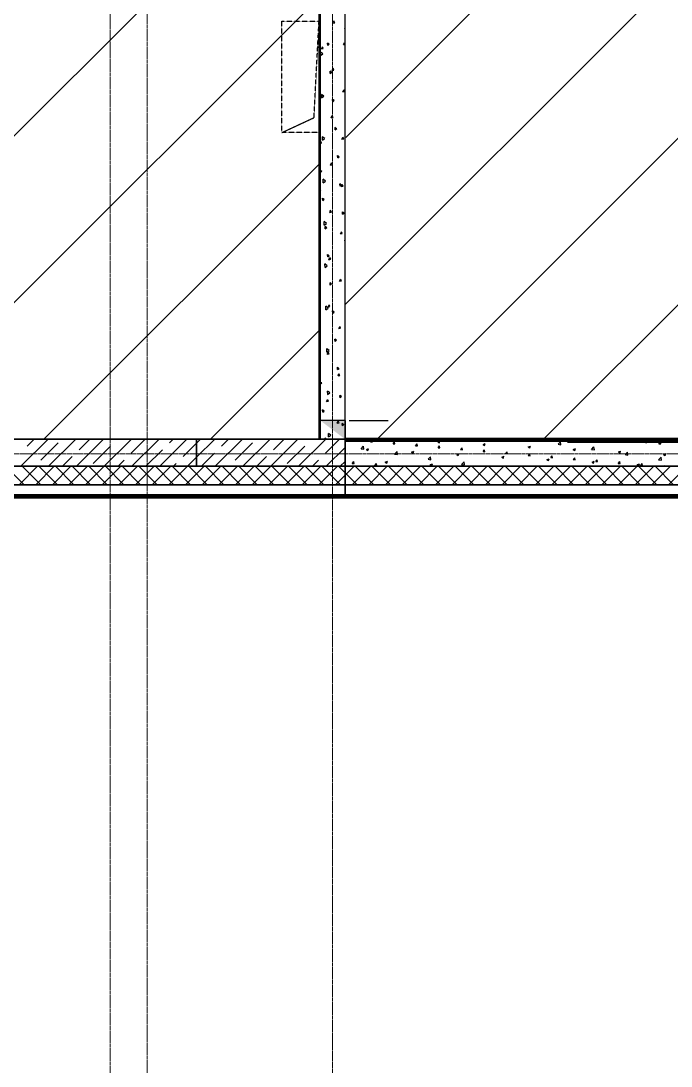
# Model space of a CAD drawing. Header units: millimetres. Extents: x 538266 to 1167394, y 114608 to 637157.
# Drawn here: x 1051712 to 1056971, y 505316 to 513772 of the extents above; entities that cross this region are included whole.
import ezdxf

# ---------------------------------------------------------------- set-up
doc = ezdxf.new("R2010")
doc.units = ezdxf.units.MM
for name, pattern in [('CENTER2', [28.575, 19.05, -3.175, 3.175, -3.175]), ('DASHED', [19.05, 12.7, -6.35]), ('HIDDEN', [9.525, 6.35, -3.175]), ('HIDDEN2', [4.7625, 3.175, -1.5875])]:
    doc.linetypes.add(name, pattern=pattern)
for name, color, linetype, lineweight in [('0) шт стен 3 эт', 150, 'Continuous', 60), ('АР_Колонны', 70, 'Continuous', 30), ('АР_Стены ЖБ', 7, 'Continuous', 35), ('АР_Стены ПЕНОблок', 52, 'Continuous', 20), ('АР_Тонкая', 254, 'Continuous', 5), ('АР_Утеплитель', 31, 'Continuous', 0), ('АР_Штриховка', 8, 'Continuous', 0), ('ОВ_Отопление', 30, 'Continuous', 5)]:
    doc.layers.add(name, color=color, linetype=linetype, lineweight=lineweight)
doc.layers.add('АР_Делит', color=120, linetype='Continuous', lineweight=0, plot=False)
doc.layers.add('РД_Оси_100', color=7, linetype='Continuous', lineweight=0, true_color=0x525252)
doc.layers.add('ФВ-5', color=7, linetype='Continuous')

# ---------------------------------------------------------------- blocks, each defined once
blk = doc.blocks.new('СОШ_2200_АР_ОСИ_М100_28.05.24')
at = {"layer": 'АР_Делит', "color": 251, "linetype": 'DASHED', "true_color": 0x636466}
blk.add_lwpolyline([(114955, 135155), (114955, -355), (93595.036, -355), (93595.036, 13855), (94145, 13855), (94145, 68320), (66055, 68320), (66055, 13857.73), (83455, 13857.73), (83455, -355), (45245, -355), (45245, 13145), (44695, 13145), (44695, 26755), (45245, 26755), (45245, 68320), (20455, 68320), (20455, 26755), (27955, 26755), (27955, 13145), (-355, 13145), (-355, 100855)], dxfattribs=at)
at = {"layer": 'РД_Оси_100', "color": 251, "linetype": 'CENTER2', "true_color": 0x636466}
blk.add_line((-5954.958, 13500), (29555, 13500), dxfattribs=at)
for points in [[(5849.555, 139938.679), (6000, 139538.679), (6000, -6194.559)], [(6300, -6195.83), (6300, 139538.679), (6450, 139938.679)], [(7800, -6155), (7800, 139938.679)]]:
    blk.add_lwpolyline(points, dxfattribs=at)
blk = doc.blocks.new('3_этаж1')
at = {"layer": 'ОВ_Отопление', "linetype": 'Continuous', "lineweight": 25, "true_color": 0x000000}
for points in [[(692283.6, 510538.7), (692083.6, 510538.7), (692183.6, 510463.7)], [(692283.6, 510388.7), (692283.6, 510538.7), (692183.6, 510463.7)]]:
    blk.add_hatch(color=18, dxfattribs=at).paths.add_polyline_path(points, flags=0)
at = {"color": 18, "linetype": 'HIDDEN', "lineweight": 25, "ltscale": 0.07, "true_color": 0x000000}
for p, q in [((691773.6, 512868.7), (691773.6, 513768.7)), ((691773.6, 513768.7), (692073.6, 513768.7)), ((691773.6, 512868.7), (691773.6, 513768.7)), ((691773.6, 513768.7), (692073.6, 513768.7)), ((692032.6, 512989.9), (692073.6, 513768.7)), ((692032.6, 512989.9), (692073.6, 513768.7)), ((692073.6, 513768.7), (692073.6, 512868.7)), ((692073.6, 513768.7), (692073.6, 512868.7)), ((691773.6, 512868.7), (692032.6, 512989.9)), ((691773.6, 512868.7), (692032.6, 512989.9)), ((692073.6, 512868.7), (691773.6, 512868.7)), ((692073.6, 512868.7), (691773.6, 512868.7))]:
    blk.add_line(p, q, dxfattribs=at)
at = {"color": 18, "lineweight": 25, "true_color": 0x000000}
blk.add_line((692318.2, 510538.5, 580), (692631.2, 510538.5, 580), dxfattribs=at)
at = {"layer": 'АР_Колонны', "color": 18, "linetype": 'HIDDEN2', "lineweight": 25, "true_color": 0x000000}
for p, q in [((691083.6, 510388.7), (692283.6, 510388.7)), ((691083.6, 510168.7), (691083.6, 510388.7)), ((692283.6, 510388.7), (692283.6, 510168.7)), ((692283.6, 510168.7), (691083.6, 510168.7))]:
    blk.add_line(p, q, dxfattribs=at)
at = {"layer": 'АР_Колонны', "color": 18, "linetype": 'Continuous', "lineweight": 25, "true_color": 0x000000}
for p, q in [((691083.6, 510388.7), (691083.6, 510168.7)), ((692283.6, 510388.7), (691083.6, 510388.7)), ((692283.6, 510388.7), (691083.6, 510388.7)), ((691083.6, 510388.7), (691083.6, 510168.7)), ((692283.6, 510168.7), (692283.6, 510388.7)), ((692283.6, 510168.7), (692283.6, 510388.7)), ((691083.6, 510168.7), (692283.6, 510168.7)), ((691083.6, 510168.7), (692283.6, 510168.7))]:
    blk.add_line(p, q, dxfattribs=at)
at = {"layer": 'АР_Стены ЖБ', "color": 18, "linetype": 'Continuous', "lineweight": 25, "true_color": 0x000000}
for p, q in [((691083.6, 510388.7), (684503.6, 510388.7)), ((692283.6, 510388.7), (691083.6, 510388.7)), ((691083.6, 510388.7), (691083.6, 510168.7)), ((691083.6, 510168.7), (691083.6, 510388.7)), ((692283.6, 510168.7), (692283.6, 510388.7)), ((684503.6, 510168.7), (691083.6, 510168.7)), ((691083.6, 510168.7), (692283.6, 510168.7))]:
    blk.add_line(p, q, dxfattribs=at)
at = {"layer": 'АР_Стены ПЕНОблок', "color": 18, "linetype": 'Continuous', "lineweight": 25, "true_color": 0x000000}
for p, q in [((692083.6, 514518.7), (692083.6, 510388.7)), ((692283.6, 510388.7), (692283.6, 514518.7)), ((692083.6, 510388.7), (692283.6, 510388.7)), ((711183.6, 510368.7), (692283.6, 510368.7)), ((692283.6, 510368.7), (692283.6, 510168.7)), ((692283.6, 510168.7), (711183.6, 510168.7))]:
    blk.add_line(p, q, dxfattribs=at)
at = {"layer": 'АР_Тонкая', "color": 18, "linetype": 'Continuous', "lineweight": 25, "true_color": 0x000000}
for p, q in [((692283.6, 510018.7), (684133.6, 510018.7)), ((711183.6, 510018.7), (692283.6, 510018.7)), ((692283.6, 510018.7), (692283.6, 509938.7)), ((692283.6, 509938.7), (692283.6, 510018.7)), ((684028.6, 509913.7), (692283.6, 509913.7)), ((684053.6, 509938.7), (692283.6, 509938.7)), ((692283.6, 509938.7), (684053.6, 509938.7)), ((692283.6, 509938.7), (711183.6, 509938.7)), ((711183.6, 509938.7), (692283.6, 509938.7)), ((692283.6, 509938.7), (692283.6, 509913.7)), ((692283.6, 509913.7), (692283.6, 509938.7)), ((692283.6, 509913.7), (711183.6, 509913.7))]:
    blk.add_line(p, q, dxfattribs=at)
at = {"layer": 'АР_Утеплитель', "color": 18, "linetype": 'Continuous', "lineweight": 25, "true_color": 0x000000}
for p, q in [((692283.6, 510168.7), (684283.6, 510168.7)), ((711183.6, 510168.7), (692283.6, 510168.7)), ((692283.6, 510168.7), (692283.6, 510018.7)), ((692283.6, 510018.7), (692283.6, 510168.7)), ((684133.6, 510018.7), (692283.6, 510018.7)), ((692283.6, 510018.7), (711183.6, 510018.7))]:
    blk.add_line(p, q, dxfattribs=at)
at = {"layer": 'АР_Штриховка', "color": 18, "linetype": 'Continuous', "lineweight": 25, "true_color": 0x000000}
for p, q in [((692185.4, 513754.2), (692193.1, 513771.6)), ((692185.4, 513754.1), (692200.3, 513757)), ((692200.3, 513757), (692193.1, 513771.5)), ((692283.6, 513709.1), (692282.5, 513709.8)), ((692283.6, 513703.8), (692283, 513710.5)), ((692092.4, 513545.4), (692100.1, 513562.8)), ((692092.4, 513545.3), (692107.4, 513548.2)), ((692107.4, 513548.2), (692100.1, 513562.7)), ((692155.8, 513583), (692142.4, 513592.2)), ((692144.6, 513574), (692142.9, 513592.9)), ((692144.6, 513573.9), (692156.2, 513583.7)), ((692271.9, 513580.2), (692279.6, 513597.7)), ((692271.9, 513580.2), (692283.6, 513582.4)), ((692283.6, 513589.7), (692279.7, 513597.6)), ((692104.9, 513505), (692085.9, 513520.1)), ((692086.6, 513491.7), (692086, 513520.2)), ((692086.3, 513491.8), (692104.7, 513505.3)), ((692175.7, 513355.3), (692162.4, 513364.5)), ((692164.5, 513346.2), (692162.8, 513365.2)), ((692164.5, 513346.2), (692176.2, 513356)), ((692178.9, 513371.4), (692186.7, 513388.8)), ((692178.9, 513371.3), (692193.9, 513374.2)), ((692193.9, 513374.2), (692186.7, 513388.7)), ((692265.5, 513197.5), (692273.2, 513214.9)), ((692265.5, 513197.4), (692280.4, 513200.3)), ((692280.4, 513200.3), (692273.2, 513214.8)), ((692085.9, 513162.6), (692093.7, 513180)), ((692086, 513162.5), (692100.9, 513165.4)), ((692112, 513162.2), (692092.9, 513177.3)), ((692093.7, 513148.8), (692093.1, 513177.4)), ((692093.3, 513149), (692111.8, 513162.5)), ((692100.9, 513165.4), (692093.7, 513179.9)), ((692195.6, 513127.6), (692182.3, 513136.8)), ((692184.4, 513118.5), (692182.7, 513137.5)), ((692184.4, 513118.5), (692196.1, 513128.3)), ((692172.5, 512988.6), (692180.2, 513006)), ((692172.5, 512988.6), (692187.5, 512991.5)), ((692187.5, 512991.5), (692180.2, 513006)), ((692215.5, 512899.9), (692202.2, 512909)), ((692204.3, 512890.8), (692202.7, 512909.7)), ((692204.3, 512890.8), (692216, 512900.6)), ((692083.6, 512789), (692087.2, 512797.2)), ((692083.6, 512780.5), (692094.5, 512782.6)), ((692094.5, 512782.6), (692087.3, 512797.1)), ((692119.1, 512819.4), (692100, 512834.4)), ((692100.7, 512806), (692100.1, 512834.6)), ((692100.4, 512806.1), (692118.9, 512819.6)), ((692259, 512814.7), (692266.8, 512832.1)), ((692259, 512814.6), (692274, 512817.5)), ((692274, 512817.5), (692266.8, 512832)), ((692235.5, 512672.1), (692222.1, 512681.3)), ((692224.3, 512663), (692222.6, 512682)), ((692166, 512605.9), (692173.8, 512623.3)), ((692166.1, 512605.8), (692181, 512608.7)), ((692181, 512608.7), (692173.8, 512623.2)), ((692224.3, 512663), (692235.9, 512672.8)), ((692095.4, 512554.6), (692083.6, 512562.7)), ((692084.2, 512545.5), (692083.6, 512552.2)), ((692084.2, 512545.5), (692095.8, 512555.3)), ((692126.2, 512476.5), (692107.1, 512491.6)), ((692107.8, 512463.2), (692107.2, 512491.8)), ((692107.5, 512463.3), (692126, 512476.8)), ((692255.4, 512444.4), (692242, 512453.6)), ((692244.2, 512435.3), (692242.5, 512454.3)), ((692244.2, 512435.3), (692255.9, 512445.1)), ((692252.6, 512431.9), (692260.3, 512449.3)), ((692252.6, 512431.8), (692267.6, 512434.7)), ((692267.6, 512434.7), (692260.3, 512449.2)), ((692088, 512399.8), (692083.6, 512408.8)), ((692083.6, 512399), (692088, 512399.9)), ((692115.3, 512326.8), (692102, 512336)), ((692104.1, 512317.8), (692102.4, 512336.7)), ((692104.1, 512317.7), (692115.8, 512327.5)), ((692159.6, 512223.1), (692167.3, 512240.5)), ((692159.6, 512223), (692174.6, 512225.9)), ((692174.6, 512225.9), (692167.4, 512240.4)), ((692275.3, 512216.7), (692262, 512225.8)), ((692264.1, 512207.6), (692262.4, 512226.6)), ((692264.1, 512207.6), (692275.8, 512217.4)), ((692133.2, 512133.7), (692114.2, 512148.8)), ((692114.9, 512120.4), (692114.3, 512148.9)), ((692114.6, 512120.5), (692133.1, 512134)), ((692135.2, 512099.1), (692121.9, 512108.3)), ((692124, 512090), (692122.3, 512109)), ((692124, 512090), (692135.7, 512099.8)), ((692246.1, 512049.1), (692253.9, 512066.5)), ((692246.2, 512049.1), (692261.1, 512052)), ((692261.1, 512052), (692253.9, 512066.5)), ((692283.6, 511997), (692281.9, 511998.1)), ((692283.6, 511985), (692282.4, 511998.8)), ((692155.1, 511871.4), (692141.8, 511880.6)), ((692143.9, 511862.3), (692142.3, 511881.3)), ((692143.9, 511862.3), (692155.6, 511872.1)), ((692153.2, 511840.3), (692160.9, 511857.7)), ((692153.2, 511840.2), (692168.1, 511843.1)), ((692168.1, 511843.1), (692160.9, 511857.6)), ((692140.3, 511790.9), (692121.3, 511806)), ((692122, 511777.5), (692121.4, 511806.1)), ((692121.7, 511777.7), (692140.1, 511791.1)), ((692239.7, 511666.4), (692247.4, 511683.8)), ((692239.7, 511666.3), (692254.7, 511669.2)), ((692254.7, 511669.2), (692247.5, 511683.7)), ((692175.1, 511643.7), (692161.7, 511652.8)), ((692163.9, 511634.6), (692162.2, 511653.5)), ((692163.9, 511634.6), (692175.5, 511644.3)), ((692147.4, 511448.1), (692128.4, 511463.1)), ((692129.1, 511434.7), (692128.5, 511463.3)), ((692128.8, 511434.8), (692147.2, 511448.3)), ((692146.7, 511457.5), (692154.5, 511474.9)), ((692146.7, 511457.4), (692161.7, 511460.4)), ((692161.7, 511460.3), (692154.5, 511474.8)), ((692195, 511415.9), (692181.6, 511425.1)), ((692183.8, 511406.8), (692182.1, 511425.8)), ((692183.8, 511406.8), (692195.5, 511416.6)), ((692233.3, 511283.6), (692241, 511301)), ((692233.3, 511283.5), (692248.2, 511286.4)), ((692248.2, 511286.4), (692241, 511300.9)), ((692214.9, 511188.2), (692201.6, 511197.4)), ((692203.7, 511179.1), (692202, 511198.1)), ((692203.7, 511179.1), (692215.4, 511188.9)), ((692154.5, 511105.2), (692135.5, 511120.3)), ((692136.2, 511091.9), (692135.6, 511120.5)), ((692135.9, 511092), (692154.3, 511105.5)), ((692140.3, 511074.7), (692148, 511092.1)), ((692140.3, 511074.7), (692155.3, 511077.6)), ((692155.3, 511077.6), (692148, 511092.1)), ((692234.8, 510960.5), (692221.5, 510969.6)), ((692223.6, 510951.4), (692222, 510970.3)), ((692223.6, 510951.4), (692235.3, 510961.2)), ((692226.8, 510900.8), (692234.6, 510918.2)), ((692226.8, 510900.7), (692241.8, 510903.6)), ((692241.8, 510903.6), (692234.6, 510918.1)), ((692094.7, 510842.9), (692083.6, 510850.6)), ((692083.6, 510833.8), (692095.2, 510843.6)), ((692161.6, 510762.4), (692142.5, 510777.5)), ((692143.3, 510749.1), (692142.7, 510777.6)), ((692142.9, 510749.2), (692161.4, 510762.7)), ((692254.8, 510732.7), (692241.4, 510741.9)), ((692243.5, 510723.6), (692241.9, 510742.6)), ((692133.8, 510692), (692141.6, 510709.4)), ((692133.9, 510691.9), (692148.8, 510694.8)), ((692148.8, 510694.8), (692141.6, 510709.3)), ((692243.6, 510723.6), (692255.2, 510733.4)), ((692114.7, 510615.2), (692101.3, 510624.4)), ((692103.5, 510606.1), (692101.8, 510625.1)), ((692103.5, 510606.1), (692115.1, 510615.9)), ((692220.4, 510518), (692228.1, 510535.4)), ((692220.4, 510518), (692235.4, 510520.9)), ((692235.4, 510520.9), (692228.1, 510535.3)), ((692274.7, 510505), (692261.3, 510514.2)), ((692263.5, 510495.9), (692261.8, 510514.9)), ((692263.5, 510495.9), (692275.2, 510505.7)), ((692132.7, 510388.7), (692121.2, 510396.6)), ((692122.5, 510388.7), (692121.7, 510397.3)), ((692168.7, 510419.6), (692149.6, 510434.6)), ((692150.3, 510406.2), (692149.8, 510434.8)), ((692150, 510406.3), (692168.5, 510419.8)), ((689662.2, 510168.7), (689882.2, 510388.7)), ((689712.1, 510330.9), (689770, 510388.7)), ((689824.4, 510218.6), (689964.7, 510358.9)), ((689886.7, 510168.7), (690106.7, 510388.7)), ((690111.3, 510168.7), (690331.3, 510388.7)), ((690133.1, 510302.8), (690219, 510388.7)), ((690245.3, 510190.6), (690385.6, 510330.9)), ((690335.8, 510168.7), (690555.8, 510388.7)), ((690441.8, 510387), (690443.5, 510388.7)), ((690554, 510274.8), (690668, 510388.7)), ((690560.3, 510168.7), (690780.3, 510388.7)), ((690784.8, 510168.7), (691004.8, 510388.7)), ((690862.7, 510358.9), (690892.5, 510388.7)), ((690975, 510246.7), (691083.6, 510355.3)), ((691083.6, 510243), (691229.3, 510388.7)), ((691083.6, 510355.3), (691115.3, 510387)), ((691233.8, 510168.7), (691453.8, 510388.7)), ((691283.7, 510330.9), (691341.5, 510388.7)), ((691395.9, 510218.6), (691536.2, 510358.9)), ((691458.3, 510168.7), (691678.3, 510388.7)), ((691682.8, 510168.7), (691902.8, 510388.7)), ((691704.6, 510302.8), (691790.5, 510388.7)), ((691816.9, 510190.6), (691957.2, 510330.9)), ((691907.3, 510168.7), (692127.3, 510388.7)), ((692013.3, 510387), (692015.1, 510388.7)), ((692125.6, 510274.8), (692239.6, 510388.7)), ((692131.8, 510168.7), (692283.6, 510320.5)), ((692413.6, 510309.7), (692433.3, 510330.4)), ((692436.1, 510306.2), (692433.3, 510330.4)), ((692456.5, 510304.7), (692474.3, 510311.5)), ((692469, 510296), (692474.2, 510311.3)), ((692489.5, 510367), (692490.9, 510368.7)), ((692489.5, 510367), (692504.7, 510365.7)), ((692504.4, 510365.7), (692503.8, 510368.7)), ((692671.7, 510351.1), (692683.9, 510365.7)), ((692671.7, 510351.1), (692686.9, 510349.8)), ((692686.6, 510349.7), (692683.7, 510365.6)), ((692853.9, 510335.2), (692866.1, 510349.8)), ((692853.9, 510335.2), (692869.1, 510333.8)), ((692868.8, 510333.8), (692865.8, 510349.7)), ((693034.8, 510366.1), (693047.5, 510357.5)), ((693034.9, 510366.2), (693041.4, 510368.7)), ((693036.1, 510319.2), (693048.3, 510333.8)), ((693036.1, 510319.2), (693051.2, 510317.9)), ((693047.5, 510357.5), (693051.2, 510368.7)), ((693051, 510317.8), (693048, 510333.8)), ((693218.2, 510303.3), (693230.5, 510317.9)), ((693233.1, 510301.9), (693230.2, 510317.8)), ((693399.9, 510345.7), (693412.5, 510337.2)), ((693400, 510345.9), (693417.7, 510352.7)), ((693412.5, 510337.2), (693417.7, 510352.6)), ((693764.9, 510325.4), (693777.5, 510316.9)), ((693765, 510325.6), (693782.8, 510332.4)), ((693777.5, 510316.9), (693782.7, 510332.2)), ((694006.3, 510347), (694028.9, 510343.5)), ((694006.4, 510347), (694026.1, 510367.6)), ((694028.9, 510343.5), (694026.1, 510367.6)), ((694130, 510305.2), (694147.8, 510312)), ((694142.6, 510296.5), (694147.7, 510311.9)), ((694277.4, 510304.9), (694297.2, 510325.5)), ((694300, 510301.4), (694297.2, 510325.5)), ((694640.5, 510366.8), (694642.1, 510368.7)), ((694640.5, 510366.8), (694655.7, 510365.5)), ((694655.4, 510365.4), (694654.8, 510368.7)), ((694708.4, 510366.6), (694721, 510358.1)), ((694708.5, 510366.8), (694713.5, 510368.7)), ((694721, 510358.1), (694724.6, 510368.7)), ((694822.7, 510350.9), (694834.9, 510365.5)), ((694822.7, 510350.9), (694837.8, 510349.6)), ((694837.6, 510349.5), (694834.6, 510365.4)), ((689999, 510168.7), (690076.9, 510246.7)), ((690672.5, 510168.7), (690806.6, 510302.8)), ((691009.3, 510168.7), (691083.6, 510243)), ((691121.5, 510168.7), (691227.5, 510274.8)), ((691570.5, 510168.7), (691648.5, 510246.7)), ((692413.5, 510309.8), (692436.1, 510306.3)), ((692456.4, 510304.5), (692469, 510296)), ((692684.6, 510267.7), (692704.4, 510288.3)), ((692684.6, 510267.8), (692707.2, 510264.3)), ((692707.2, 510264.2), (692704.4, 510288.3)), ((692821.4, 510284.1), (692834.1, 510275.6)), ((692821.5, 510284.3), (692839.3, 510291.2)), ((692834.1, 510275.6), (692839.2, 510291)), ((692955.7, 510225.7), (692975.5, 510246.3)), ((692978.3, 510222.2), (692975.5, 510246.3)), ((693186.5, 510264), (693204.3, 510270.8)), ((693186.5, 510263.8), (693199.1, 510255.3)), ((693199.1, 510255.3), (693204.3, 510270.6)), ((693218.2, 510303.3), (693233.4, 510302)), ((693400.4, 510287.3), (693412.7, 510301.9)), ((693400.4, 510287.3), (693415.6, 510286)), ((693415.3, 510286), (693412.4, 510301.9)), ((693551.5, 510243.5), (693564.1, 510234.9)), ((693551.6, 510243.6), (693569.4, 510250.5)), ((693564.1, 510234.9), (693569.3, 510250.3)), ((693582.6, 510271.4), (693594.9, 510286)), ((693582.6, 510271.4), (693597.8, 510270.1)), ((693597.5, 510270), (693594.6, 510285.9)), ((693764.8, 510255.5), (693777, 510270.1)), ((693764.8, 510255.5), (693780, 510254.1)), ((693779.7, 510254.1), (693776.8, 510270)), ((693916.6, 510223.3), (693934.4, 510230.1)), ((693929.2, 510214.6), (693934.3, 510229.9)), ((693947, 510239.5), (693959.2, 510254.1)), ((693947, 510239.5), (693962.2, 510238.2)), ((693961.9, 510238.1), (693958.9, 510254.1)), ((694129.2, 510223.6), (694141.4, 510238.2)), ((694129.9, 510305), (694142.6, 510296.5)), ((694144.1, 510222.2), (694141.1, 510238.1)), ((694277.4, 510305), (694300, 510301.5)), ((694495, 510284.7), (694507.6, 510276.2)), ((694495.1, 510284.9), (694512.8, 510291.7)), ((694507.6, 510276.2), (694512.8, 510291.5)), ((694548.5, 510262.9), (694568.3, 510283.5)), ((694548.5, 510263), (694571.1, 510259.5)), ((694571.1, 510259.4), (694568.3, 510283.5)), ((694819.6, 510220.8), (694839.4, 510241.5)), ((694842.1, 510217.3), (694839.3, 510241.4)), ((694860, 510264.4), (694872.6, 510255.8)), ((694860.1, 510264.5), (694877.9, 510271.4)), ((694872.6, 510255.8), (694877.8, 510271.2)), ((689687.5, 510018.7), (689537.5, 510168.7)), ((689646.9, 510018.7), (689796.9, 510168.7)), ((689822.2, 510018.7), (689672.2, 510168.7)), ((689781.6, 510018.7), (689931.6, 510168.7)), ((689956.9, 510018.7), (689806.9, 510168.7)), ((689916.4, 510018.7), (690066.4, 510168.7)), ((690091.6, 510018.7), (689941.6, 510168.7)), ((690051.1, 510018.7), (690201.1, 510168.7)), ((690226.3, 510018.7), (690076.3, 510168.7)), ((690185.8, 510018.7), (690335.8, 510168.7)), ((690361, 510018.7), (690211, 510168.7)), ((690320.5, 510018.7), (690470.5, 510168.7)), ((690495.7, 510018.7), (690345.7, 510168.7)), ((690448, 510168.7), (690497.9, 510218.6)), ((690455.2, 510018.7), (690605.2, 510168.7)), ((690630.4, 510018.7), (690480.4, 510168.7)), ((690589.9, 510018.7), (690739.9, 510168.7)), ((690765.1, 510018.7), (690615.1, 510168.7)), ((690724.6, 510018.7), (690874.6, 510168.7)), ((690899.8, 510018.7), (690749.8, 510168.7)), ((690859.3, 510018.7), (691009.3, 510168.7)), ((691034.5, 510018.7), (690884.5, 510168.7)), ((690897, 510168.7), (690918.8, 510190.6)), ((690994, 510018.7), (691144, 510168.7)), ((691169.2, 510018.7), (691019.2, 510168.7)), ((691128.7, 510018.7), (691278.7, 510168.7)), ((691303.9, 510018.7), (691153.9, 510168.7)), ((691263.4, 510018.7), (691413.4, 510168.7)), ((691438.7, 510018.7), (691288.7, 510168.7)), ((691398.1, 510018.7), (691548.1, 510168.7)), ((691573.4, 510018.7), (691423.4, 510168.7)), ((691532.8, 510018.7), (691682.8, 510168.7)), ((691708.1, 510018.7), (691558.1, 510168.7)), ((691667.5, 510018.7), (691817.5, 510168.7)), ((691842.8, 510018.7), (691692.8, 510168.7)), ((691802.2, 510018.7), (691952.2, 510168.7)), ((691977.5, 510018.7), (691827.5, 510168.7)), ((691936.9, 510018.7), (692086.9, 510168.7)), ((692112.2, 510018.7), (691962.2, 510168.7)), ((692019.6, 510168.7), (692069.4, 510218.6)), ((692071.6, 510018.7), (692221.6, 510168.7)), ((692246.9, 510018.7), (692096.9, 510168.7)), ((692283.6, 510116.7), (692231.6, 510168.7)), ((692244.1, 510168.7), (692283.6, 510208.3)), ((692283.6, 510096), (692356.3, 510168.7)), ((692341, 510018.7), (692491, 510168.7)), ((692342.6, 510191.9), (692354.8, 510206.5)), ((692342.6, 510191.9), (692357.7, 510190.6)), ((692357.5, 510190.5), (692354.5, 510206.5)), ((692516.3, 510018.7), (692366.3, 510168.7)), ((692475.7, 510018.7), (692625.7, 510168.7)), ((692651, 510018.7), (692501, 510168.7)), ((692524.7, 510176), (692537, 510190.6)), ((692524.7, 510176), (692539.9, 510174.6)), ((692539.6, 510174.6), (692536.7, 510190.5)), ((692608, 510202.2), (692620.6, 510193.7)), ((692608.1, 510202.4), (692625.9, 510209.2)), ((692610.4, 510018.7), (692760.4, 510168.7)), ((692620.7, 510193.7), (692625.8, 510209.1)), ((692785.7, 510018.7), (692635.7, 510168.7)), ((692714.2, 510168.7), (692719.2, 510174.6)), ((692720, 510168.7), (692718.9, 510174.6)), ((692745.1, 510018.7), (692895.1, 510168.7)), ((692920.4, 510018.7), (692770.4, 510168.7)), ((692879.8, 510018.7), (693029.8, 510168.7)), ((693055.1, 510018.7), (692905.1, 510168.7)), ((692955.7, 510225.7), (692978.3, 510222.2)), ((692973, 510181.9), (692985.7, 510173.4)), ((692973.1, 510182.1), (692990.9, 510188.9)), ((692985.7, 510173.4), (692990.8, 510188.7)), ((693014.5, 510018.7), (693164.5, 510168.7)), ((693189.8, 510018.7), (693039.8, 510168.7)), ((693149.2, 510018.7), (693299.2, 510168.7)), ((693324.5, 510018.7), (693174.5, 510168.7)), ((693226.8, 510183.6), (693246.6, 510204.2)), ((693226.8, 510183.7), (693249.4, 510180.2)), ((693249.3, 510180.1), (693246.5, 510204.2)), ((693283.9, 510018.7), (693433.9, 510168.7)), ((693459.2, 510018.7), (693309.2, 510168.7)), ((693418.7, 510018.7), (693568.7, 510168.7)), ((693593.9, 510018.7), (693443.9, 510168.7)), ((693553.4, 510018.7), (693703.4, 510168.7)), ((693728.6, 510018.7), (693578.6, 510168.7)), ((693688.1, 510018.7), (693838.1, 510168.7)), ((693863.3, 510018.7), (693713.3, 510168.7)), ((693822.8, 510018.7), (693972.8, 510168.7)), ((693998, 510018.7), (693848, 510168.7)), ((693916.5, 510223.1), (693929.2, 510214.6)), ((693957.5, 510018.7), (694107.5, 510168.7)), ((694132.7, 510018.7), (693982.7, 510168.7)), ((694092.2, 510018.7), (694242.2, 510168.7)), ((694267.4, 510018.7), (694117.4, 510168.7)), ((694129.2, 510223.6), (694144.3, 510222.3)), ((694226.9, 510018.7), (694376.9, 510168.7)), ((694402.1, 510018.7), (694252.1, 510168.7)), ((694281.6, 510203), (694299.4, 510209.8)), ((694281.6, 510202.8), (694294.2, 510194.3)), ((694294.2, 510194.3), (694299.3, 510209.6)), ((694311.4, 510207.7), (694323.6, 510222.2)), ((694311.4, 510207.6), (694326.5, 510206.3)), ((694326.2, 510206.3), (694323.3, 510222.2)), ((694361.6, 510018.7), (694511.6, 510168.7)), ((694536.8, 510018.7), (694386.8, 510168.7)), ((694493.5, 510191.7), (694505.8, 510206.3)), ((694493.5, 510191.7), (694508.7, 510190.4)), ((694496.3, 510018.7), (694646.3, 510168.7)), ((694508.4, 510190.3), (694505.5, 510206.2)), ((694671.5, 510018.7), (694521.5, 510168.7)), ((694631, 510018.7), (694781, 510168.7)), ((694646.6, 510182.4), (694659.2, 510173.9)), ((694646.7, 510182.6), (694664.5, 510189.4)), ((694806.2, 510018.7), (694656.2, 510168.7)), ((694659.2, 510173.9), (694664.4, 510189.3)), ((694675.7, 510175.8), (694688, 510190.4)), ((694675.7, 510175.8), (694690.9, 510174.4)), ((694690.6, 510174.4), (694687.7, 510190.3)), ((694765.7, 510018.7), (694915.7, 510168.7)), ((694941, 510018.7), (694791, 510168.7)), ((694819.6, 510220.9), (694842.2, 510217.4)), ((694865.4, 510168.7), (694870.2, 510174.4)), ((694870.9, 510168.7), (694869.9, 510174.4)), ((694900.4, 510018.7), (695050.4, 510168.7)), ((692206.3, 510018.7), (692283.6, 510096)), ((692381.6, 510018.7), (692283.6, 510116.7)), ((684029.3, 509914.5), (692283.6, 509914.5)), ((684030.3, 509915.5), (692283.6, 509915.5)), ((684031.3, 509916.5), (692283.6, 509916.5)), ((684032.3, 509917.5), (692283.6, 509917.5)), ((684033.3, 509918.5), (692283.6, 509918.5)), ((684034.3, 509919.5), (692283.6, 509919.5)), ((684035.3, 509920.5), (692283.6, 509920.5)), ((684036.3, 509921.5), (692283.6, 509921.5)), ((684037.3, 509922.5), (692283.6, 509922.5)), ((684038.3, 509923.5), (692283.6, 509923.5)), ((684039.3, 509924.5), (692283.6, 509924.5)), ((684040.3, 509925.5), (692283.6, 509925.5)), ((684041.3, 509926.5), (692283.6, 509926.5)), ((684042.3, 509927.5), (692283.6, 509927.5)), ((684043.3, 509928.5), (692283.6, 509928.5)), ((684044.3, 509929.5), (692283.6, 509929.5)), ((684045.3, 509930.5), (692283.6, 509930.5)), ((684046.3, 509931.5), (692283.6, 509931.5)), ((684047.3, 509932.5), (692283.6, 509932.5)), ((684048.3, 509933.5), (692283.6, 509933.5)), ((684049.3, 509934.5), (692283.6, 509934.5)), ((684050.3, 509935.5), (692283.6, 509935.5)), ((684051.3, 509936.5), (692283.6, 509936.5)), ((684052.3, 509937.5), (692283.6, 509937.5)), ((684053.3, 509938.5), (692283.6, 509938.5)), ((692283.6, 509938.5), (711183.6, 509938.5)), ((692283.6, 509937.5), (711183.6, 509937.5)), ((692283.6, 509936.5), (711183.6, 509936.5)), ((692283.6, 509935.5), (711183.6, 509935.5)), ((692283.6, 509934.5), (711183.6, 509934.5)), ((692283.6, 509933.5), (711183.6, 509933.5)), ((692283.6, 509932.5), (711183.6, 509932.5)), ((692283.6, 509931.5), (711183.6, 509931.5)), ((692283.6, 509930.5), (711183.6, 509930.5)), ((692283.6, 509929.5), (711183.6, 509929.5)), ((692283.6, 509928.5), (711183.6, 509928.5)), ((692283.6, 509927.5), (711183.6, 509927.5)), ((692283.6, 509926.5), (711183.6, 509926.5)), ((692283.6, 509925.5), (711183.6, 509925.5)), ((692283.6, 509924.5), (711183.6, 509924.5)), ((692283.6, 509923.5), (711183.6, 509923.5)), ((692283.6, 509922.5), (711183.6, 509922.5)), ((692283.6, 509921.5), (711183.6, 509921.5)), ((692283.6, 509920.5), (711183.6, 509920.5)), ((692283.6, 509919.5), (711183.6, 509919.5)), ((692283.6, 509918.5), (711183.6, 509918.5)), ((692283.6, 509917.5), (711183.6, 509917.5)), ((692283.6, 509916.5), (711183.6, 509916.5)), ((692283.6, 509915.5), (711183.6, 509915.5)), ((692283.6, 509914.5), (711183.6, 509914.5))]:
    blk.add_line(p, q, dxfattribs=at)
at = {"layer": 'ОВ_Отопление', "color": 18, "linetype": 'Continuous', "lineweight": 25, "true_color": 0x000000}
for p, q in [((692083.6, 510538.7), (692083.6, 510388.7)), ((692283.6, 510538.7), (692083.6, 510538.7)), ((692283.6, 510538.7), (692283.6, 510388.7)), ((692283.6, 510388.7), (692083.6, 510388.7))]:
    blk.add_line(p, q, dxfattribs=at)

msp = doc.modelspace()

# ---------------------------------------------------------------- hatches: boundary and pattern name
at = {"layer": 'ФВ-5'}
h = msp.add_hatch(dxfattribs=at)
h.set_pattern_fill('ANSI31', color=3, scale=300, style=0)
h.paths.add_polyline_path([(1054123.6, 541968.7), (1046553.6, 541968.7), (1046553.6, 510388.7), (1054123.6, 510388.7)])
h = msp.add_hatch(dxfattribs=at)
h.set_pattern_fill('ANSI31', color=3, scale=300, style=0)
h.paths.add_polyline_path([(1063933.6, 514858.7), (1063633.6, 514858.7), (1063633.6, 515758.7), (1063933.6, 515758.7), (1063933.6, 515838.7), (1063513.6, 515838.7), (1063513.6, 517958.7), (1063033.6, 517958.7), (1059533.6, 517958.7), (1058633.6, 517958.7), (1057974, 517919.6, -0.414214), (1058274, 517619.6, -1), (1057674, 517619.6, -0.414214), (1057974, 517919.6), (1055734.6, 517958.7), (1054724.5, 517958.7), (1054724.5, 517768.7), (1054333.6, 517768.7), (1054333.6, 515718.7), (1054343.7, 515718.7), (1054343.6, 515718.7), (1054343.6, 514518.7), (1054333.6, 510388.7), (1058633.6, 510388.7), (1059533.6, 510388.7), (1063033.6, 510388.7), (1063933.6, 510388.7)])
h.paths.add_polyline_path([(1061181.6, 515277.9), (1061731.6, 515277.9, -1), (1061731.6, 514677.9), (1061181.6, 514677.9, -1)], flags=16)

# ---------------------------------------------------------------- linework, layer by layer
msp.add_lwpolyline([(1054123.6, 541968.7), (1046553.6, 541968.7), (1046553.6, 510388.7), (1054123.6, 510388.7)], close=True)
at = {"layer": '0) шт стен 3 эт', "color": 2}
for points in [[(1058633.6, 510388.7), (1054333.6, 510388.7)], [(1056133.6, 510368.7), (1057033.6, 510368.7)]]:
    msp.add_lwpolyline(points, dxfattribs=at)

# ---------------------------------------------------------------- block references
at = {"layer": '0) шт стен 3 эт', "color": 5, "lineweight": 25}
msp.add_blockref('3_этаж1', (362050, 0), dxfattribs=at)
at = {"layer": 'РД_Оси_100', "lineweight": 25}
msp.add_blockref('СОШ_2200_АР_ОСИ_М100_28.05.24', (1046433.6, 496768.7), dxfattribs=at)

doc.saveas('drawing.dxf')
